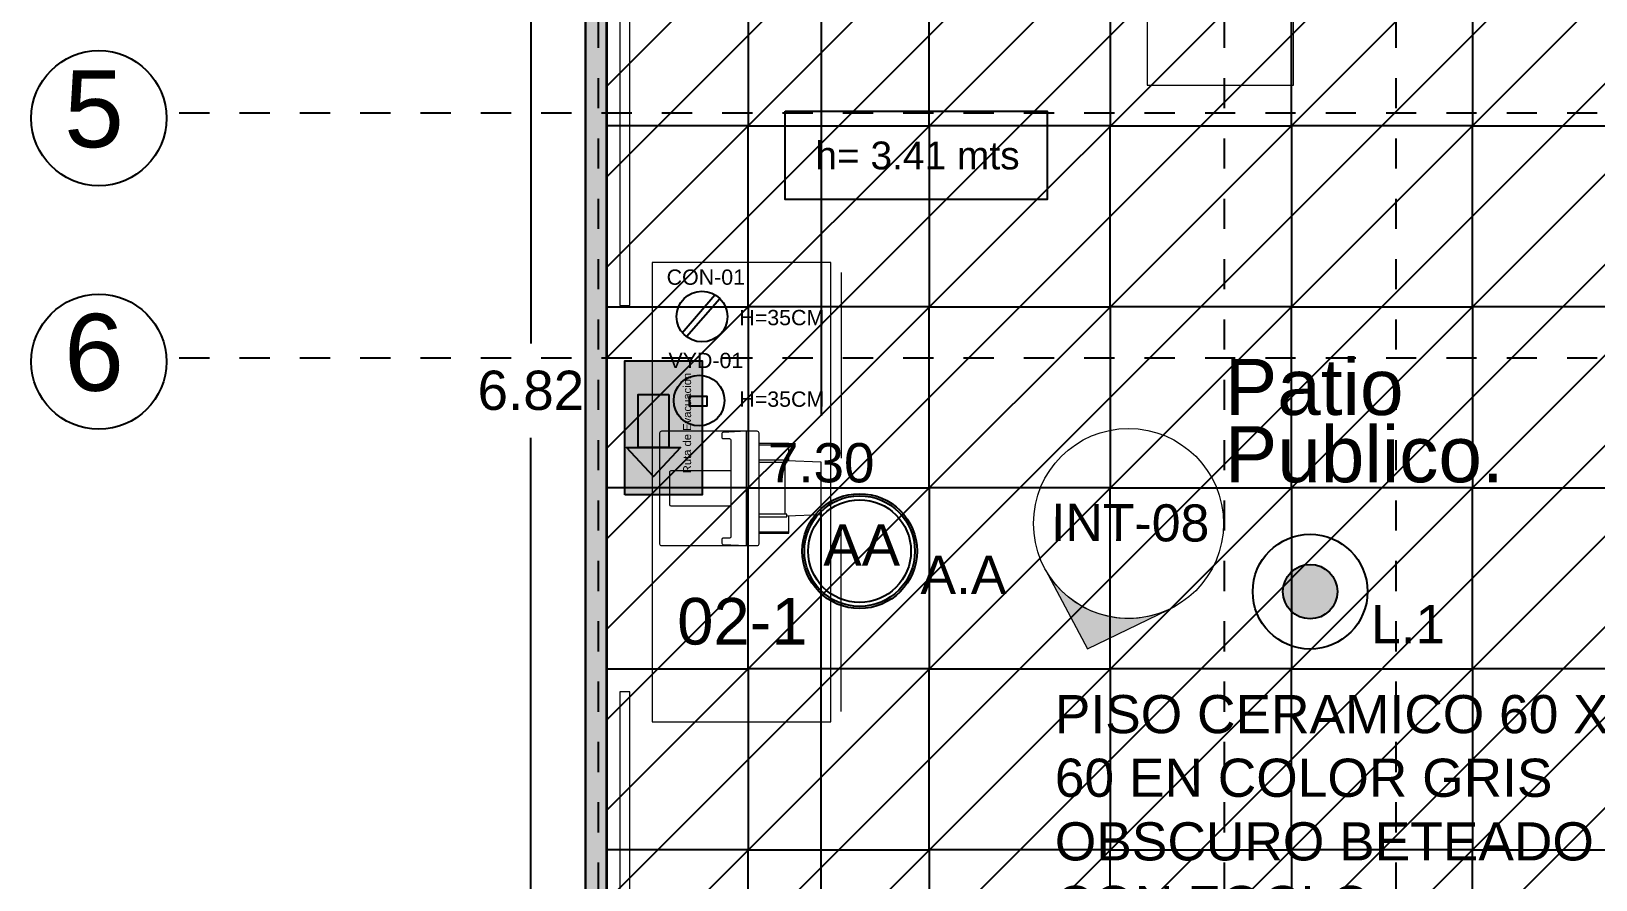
# Model space of a CAD drawing. Header units: millimetres. Extents: x 1966.2 to 2014.6, y 1502.1 to 1522.8.
# Drawn here: x 1993.6 to 1998.78, y 1513.47 to 1516.29 of the extents above; entities that cross this region are included whole.
import ezdxf

# ---------------------------------------------------------------- set-up
doc = ezdxf.new("R2010")
doc.units = ezdxf.units.MM
doc.linetypes.add('ACAD_ISO03W100', pattern=[30, 12, -18])
for name, color, linetype, lineweight in [('CONTACTOS', 40, 'Continuous', 18), ('EMERGENCIAS', 102, 'Continuous', 18), ('INFORMACION', 252, 'Continuous', 18), ('LAM-Imagenes', 251, 'Continuous', 18), ('LUMINARIAS', 3, 'Continuous', 18), ('MUEBLES', 252, 'Continuous', 18), ('MURO TABLAROKA', 253, 'Continuous', 25)]:
    doc.layers.add(name, color=color, linetype=linetype, lineweight=lineweight)
for name, color, linetype in [('COTAS', 252, 'Continuous'), ('EJES', 254, 'ACAD_ISO03W100'), ('HVAC', 170, 'Continuous'), ('MEDIDAS', 252, 'Continuous'), ('PISO 60X60', 1, 'Continuous'), ('TIPO DE MURO', 30, 'Continuous')]:
    doc.layers.add(name, color=color, linetype=linetype)
doc.layers.add('PLAFON LISO', color=4, linetype='Continuous', plot=False)
doc.styles.get("Standard").update_dxf_attribs({"font": 'arial.ttf'})
doc.dimstyles.get("Standard").update_dxf_attribs({"dimtxt": 0.13, "dimasz": 0.1, "dimexe": 0.18, "dimexo": 0.0625, "dimgap": 0.09, "dimtad": 0, "dimtih": 1, "dimtoh": 1, "dimzin": 0, "dimdsep": 46, "dimtxsty": 'Standard', "dimcen": 0.09, "dimadec": 0, "dimazin": 0, "dimtfac": 1, "dimtofl": 0, "dimtmove": 0, "dimatfit": 3, "dimfxl": 1, "dimtolj": 1, "dimtzin": 0, "dimarcsym": 0})

# ---------------------------------------------------------------- blocks, each defined once
blk = doc.blocks.new('*D13')
at = {"layer": 'Defpoints', "color": 0, "lineweight": -3, "transparency": 16777216}
for p in [(1995.253299334642, 1518.507292569295), (1995.433915639791, 1518.507292569295), (1995.433915639791, 1511.688464830361)]:
    blk.add_point(p, dxfattribs=at)
at = {"layer": 'MEDIDAS', "color": 0, "lineweight": -2, "transparency": 16777216}
for p, q in [((1995.371415639791, 1518.507292569295), (1995.073299334642, 1518.507292569295)), ((1995.253299334642, 1518.407292569295), (1995.253299334642, 1515.252496843023)), ((1995.253299334642, 1511.788464830361), (1995.253299334642, 1514.939747866216)), ((1995.371415639791, 1511.688464830361), (1995.073299334642, 1511.688464830361))]:
    blk.add_line(p, q, dxfattribs=at)
at = {"layer": 'MEDIDAS', "color": 0, "lineweight": -3, "transparency": 16777216}
for points in [[(1995.236632667976, 1518.407292569295), (1995.269966001309, 1518.407292569295), (1995.253299334642, 1518.507292569295)], [(1995.236632667976, 1511.788464830361), (1995.269966001309, 1511.788464830361), (1995.253299334642, 1511.688464830361)]]:
    blk.add_solid(points, dxfattribs=at)
at = {"layer": 'MEDIDAS', "color": 0, "lineweight": -3, "transparency": 16777216, "insert": (1995.253299334642, 1515.09612235462), "char_height": 0.13, "attachment_point": 5}
blk.add_mtext('\\A1;6.82', dxfattribs=at)
blk = doc.blocks.new('BBVA_Guadalajara Rastro_FN$0$IMPRESORA')
for p, q in [((-0.1093234552661783, -0.2496142271862179), (-0.1093234552661783, -0.3248468385052034)), ((0.1093234552661715, -0.2496142271862179), (0.1093234552661715, -0.3248468385052039)), ((-0.0648138635923757, -0.3159177250342363), (0.0648138635923667, -0.3159177250342363))]:
    blk.add_line(p, q)
for points in [[(0.1436822554926868, -0.0046852909399791, 0.4142135623730962), (0.1389969645527074, 0), (-0.1389969645527074, 0, 0.4142135623730948), (-0.1436822554926868, -0.0046852909399791), (-0.1436822554926895, -0.2451968925255639, 0.4142135623730948), (-0.138996964552711, -0.249882183465543), (0.138996964552705, -0.2498821834655435, 0.4142135623730944), (0.1436822554926842, -0.2451968925255644)], [(0.1249410917327678, -0.1592998919592822), (0.124941091732768, -0.1757226655749752, -0.4142135623730948), (0.121817564439449, -0.1788461928682955), (-0.1218175644394554, -0.1788461928682955, -0.4142135623730953), (-0.124941091732774, -0.1757226655749747), (-0.1249410917327749, -0.1592998919592822, 0.4142135623730951), (-0.1280646190260938, -0.1561763646659635), (-0.1375874752988106, -0.1561763646659635, 0.3996556434456882), (-0.1407071054885617, -0.1591439104497954), (-0.1436822554926893, -0.2186469105323498), (0.143682255492684, -0.2186469105323498), (0.1407071054885569, -0.1591439104497954, 0.3996556434456882), (0.1375874752988049, -0.1561763646659635), (0.1280646190260877, -0.1561763646659641, 0.4142135623730951)]]:
    blk.add_lwpolyline(points, format="xyb", close=True)
blk.add_lwpolyline([(0.043729382106465, -0.1788461928682955), (0.0437293821064675, -0.0281117456398723, 0.4142135623730953), (0.0406058548131492, -0.0249882183465542), (-0.0406058548131514, -0.0249882183465537, 0.4142135623730948), (-0.0437293821064712, -0.0281117456398723), (-0.0437293821064737, -0.1788461928682955)], format="xyb")
for points in [[(-0.1124469825594981, -0.249882183465543), (-0.1124469825594986, -0.3248468385052039), (-0.0694229130676496, -0.3248468385052039)], [(-0.0718411277463473, -0.2498821834655424), (-0.0718411277463468, -0.3201410446326593), (-0.0648138635923763, -0.3201410446326593), (-0.0648138635923763, -0.249882183465543)], [(0.0718411277463373, -0.249882183465543), (0.0718411277463373, -0.3201410446326593), (0.064813863592366, -0.3201410446326593), (0.0648138635923664, -0.2498821834655435)], [(0.0694229130676392, -0.3248468385052039), (0.1124469825594906, -0.3248468385052039), (0.112446982559491, -0.249882183465543)], [(-0.0692389477031213, -0.3201410446326593), (-0.06559407315971, -0.4060585481315064), (0.0655940731596999, -0.4060585481315044), (0.0692389477031127, -0.3201410446326593)]]:
    blk.add_lwpolyline(points)
blk = doc.blocks.new('PISO')
at = {"layer": 'PISO 60X60', "lineweight": -3}
blk.add_line((1978.129027238857, 1520.263454699706), (1978.129027238857, 1511.208464830361), dxfattribs=at)
for points in [[(1978.129027238857, 1516.57346482463), (1978.597732108295, 1516.57346482463), (1978.597732108295, 1515.97346482463), (1978.129027238857, 1515.97346482463)], [(1978.129027238857, 1515.37346482463), (1978.597732108295, 1515.37346482463), (1978.597732108295, 1515.97346482463), (1978.129027238857, 1515.97346482463)], [(1978.129027238857, 1515.37346482463), (1978.597732108295, 1515.37346482463), (1978.597732108295, 1514.77346482463), (1978.129027238857, 1514.77346482463)], [(1978.129027238857, 1514.17346482463), (1978.597732108295, 1514.17346482463), (1978.597732108295, 1514.77346482463), (1978.129027238857, 1514.77346482463)], [(1978.129027238857, 1514.17346482463), (1978.597732108295, 1514.17346482463), (1978.597732108295, 1513.57346482463), (1978.129027238857, 1513.57346482463)], [(1978.129027238857, 1512.97346482463), (1978.597732108295, 1512.97346482463), (1978.597732108295, 1513.57346482463), (1978.129027238857, 1513.57346482463)]]:
    blk.add_lwpolyline(points, dxfattribs=at)
for points in [[(1978.597732108295, 1515.97346482463), (1979.197732108295, 1515.97346482463), (1979.197732108295, 1516.57346482463), (1978.597732108295, 1516.57346482463)], [(1979.797732108295, 1515.97346482463), (1979.197732108295, 1515.97346482463), (1979.197732108295, 1516.57346482463), (1979.797732108295, 1516.57346482463)], [(1979.797732108295, 1515.97346482463), (1980.397732108295, 1515.97346482463), (1980.397732108295, 1516.57346482463), (1979.797732108295, 1516.57346482463)], [(1980.997732108294, 1515.97346482463), (1980.397732108295, 1515.97346482463), (1980.397732108295, 1516.57346482463), (1980.997732108294, 1516.57346482463)], [(1980.997732108294, 1515.97346482463), (1981.597732108294, 1515.97346482463), (1981.597732108294, 1516.57346482463), (1980.997732108294, 1516.57346482463)], [(1978.597732108295, 1515.97346482463), (1979.197732108295, 1515.97346482463), (1979.197732108295, 1515.37346482463), (1978.597732108295, 1515.37346482463)], [(1979.797732108295, 1515.97346482463), (1979.197732108295, 1515.97346482463), (1979.197732108295, 1515.37346482463), (1979.797732108295, 1515.37346482463)], [(1979.797732108295, 1515.97346482463), (1980.397732108295, 1515.97346482463), (1980.397732108295, 1515.37346482463), (1979.797732108295, 1515.37346482463)], [(1980.997732108294, 1515.97346482463), (1980.397732108295, 1515.97346482463), (1980.397732108295, 1515.37346482463), (1980.997732108294, 1515.37346482463)], [(1980.997732108294, 1515.97346482463), (1981.597732108294, 1515.97346482463), (1981.597732108294, 1515.37346482463), (1980.997732108294, 1515.37346482463)], [(1978.597732108295, 1514.77346482463), (1979.197732108295, 1514.77346482463), (1979.197732108295, 1515.37346482463), (1978.597732108295, 1515.37346482463)], [(1979.797732108295, 1514.77346482463), (1979.197732108295, 1514.77346482463), (1979.197732108295, 1515.37346482463), (1979.797732108295, 1515.37346482463)], [(1980.997732108294, 1514.77346482463), (1980.397732108295, 1514.77346482463), (1980.397732108295, 1515.37346482463), (1980.997732108294, 1515.37346482463)], [(1980.997732108294, 1514.77346482463), (1981.597732108294, 1514.77346482463), (1981.597732108294, 1515.37346482463), (1980.997732108294, 1515.37346482463)], [(1978.597732108295, 1514.77346482463), (1979.197732108295, 1514.77346482463), (1979.197732108295, 1514.17346482463), (1978.597732108295, 1514.17346482463)], [(1979.797732108295, 1514.77346482463), (1979.197732108295, 1514.77346482463), (1979.197732108295, 1514.17346482463), (1979.797732108295, 1514.17346482463)], [(1979.797732108295, 1514.77346482463), (1980.397732108295, 1514.77346482463), (1980.397732108295, 1514.17346482463), (1979.797732108295, 1514.17346482463)], [(1980.997732108294, 1514.77346482463), (1980.397732108295, 1514.77346482463), (1980.397732108295, 1514.17346482463), (1980.997732108294, 1514.17346482463)], [(1980.997732108294, 1514.77346482463), (1981.597732108294, 1514.77346482463), (1981.597732108294, 1514.17346482463), (1980.997732108294, 1514.17346482463)], [(1978.597732108295, 1513.57346482463), (1979.197732108295, 1513.57346482463), (1979.197732108295, 1514.17346482463), (1978.597732108295, 1514.17346482463)], [(1979.797732108295, 1513.57346482463), (1979.197732108295, 1513.57346482463), (1979.197732108295, 1514.17346482463), (1979.797732108295, 1514.17346482463)], [(1979.797732108295, 1513.57346482463), (1980.397732108295, 1513.57346482463), (1980.397732108295, 1514.17346482463), (1979.797732108295, 1514.17346482463)], [(1980.997732108294, 1513.57346482463), (1980.397732108295, 1513.57346482463), (1980.397732108295, 1514.17346482463), (1980.997732108294, 1514.17346482463)], [(1980.997732108294, 1513.57346482463), (1981.597732108294, 1513.57346482463), (1981.597732108294, 1514.17346482463), (1980.997732108294, 1514.17346482463)], [(1978.597732108295, 1513.57346482463), (1979.197732108295, 1513.57346482463), (1979.197732108295, 1512.97346482463), (1978.597732108295, 1512.97346482463)], [(1979.797732108295, 1513.57346482463), (1979.197732108295, 1513.57346482463), (1979.197732108295, 1512.97346482463), (1979.797732108295, 1512.97346482463)], [(1979.797732108295, 1513.57346482463), (1980.397732108295, 1513.57346482463), (1980.397732108295, 1512.97346482463), (1979.797732108295, 1512.97346482463)], [(1980.997732108294, 1513.57346482463), (1980.397732108295, 1513.57346482463), (1980.397732108295, 1512.97346482463), (1980.997732108294, 1512.97346482463)], [(1980.997732108294, 1513.57346482463), (1981.597732108294, 1513.57346482463), (1981.597732108294, 1512.97346482463), (1980.997732108294, 1512.97346482463)]]:
    blk.add_lwpolyline(points, close=True, dxfattribs=at)
blk = doc.blocks.new('*D91')
at = {"layer": 'COTAS', "color": 0, "lineweight": -2, "transparency": 16777216}
for p, q in [((1995.566415639791, 1518.503464830362), (1996.395440508244, 1518.503464830362)), ((1996.215440508244, 1518.403464830362), (1996.215440508244, 1515.012383657101)), ((1996.215440508244, 1511.308464830361), (1996.215440508244, 1514.699546003622)), ((1995.566415639791, 1511.208464830361), (1996.395440508244, 1511.208464830361))]:
    blk.add_line(p, q, dxfattribs=at)
at = {"layer": 'COTAS', "color": 0, "lineweight": -3, "transparency": 16777216}
for points in [[(1996.198773841577, 1518.403464830362), (1996.23210717491, 1518.403464830362), (1996.215440508244, 1518.503464830362)], [(1996.198773841577, 1511.308464830361), (1996.23210717491, 1511.308464830361), (1996.215440508244, 1511.208464830361)]]:
    blk.add_solid(points, dxfattribs=at)
at = {"layer": 'Defpoints', "color": 0, "lineweight": -3, "transparency": 16777216}
for p in [(1995.503915639791, 1518.503464830362), (1995.503915639791, 1511.208464830361), (1996.215440508244, 1511.208464830361)]:
    blk.add_point(p, dxfattribs=at)
at = {"layer": 'COTAS', "color": 0, "lineweight": -3, "transparency": 16777216, "insert": (1996.215440508244, 1514.855964830362), "char_height": 0.13, "attachment_point": 5}
blk.add_mtext('\\A1;7.30', dxfattribs=at)
blk = doc.blocks.new('INT')
at = {"layer": 'LAM-Imagenes'}
h = blk.add_hatch(color=256, dxfattribs=at)
h.dxf.hatch_style = 1
edge = h.paths.add_edge_path()
edge.add_line((0.3330316516205585, 0.3699499796452983), (-0.009994534535735511, 0.6907506906402432))
edge.add_line((-0.009994534535735511, 0.6907506906402432), (-0.3435956763532886, 0.3601597973290609))
edge.add_arc((-8.286513836219811e-14, 8.892886427247504e-14), 0.4977680869849563, 48.00622784282649, 133.6516921502329, ccw=False)
blk.add_lwpolyline([(0.3330316516205585, 0.3699499796452983), (-0.009994534535735511, 0.6907506906402432), (-0.3435956763532886, 0.3601597973290609, -0.3921245748608314), (0.3330316516205585, 0.3699499796452983, 42.03721698194761)], format="xyb", dxfattribs=at)
blk.add_circle((0, 0), 0.4977680869850283, dxfattribs=at)

msp = doc.modelspace()

# ---------------------------------------------------------------- hatches: boundary and pattern name
at = {"layer": 'EMERGENCIAS', "lineweight": -3}
h = msp.add_hatch(color=94, dxfattribs=at)
h.dxf.hatch_style = 1
h.paths.add_polyline_path([(1995.564460534296, 1514.751058058118), (1995.564460534296, 1515.195064207714), (1995.820807604287, 1515.195064207714), (1995.820807604287, 1514.751058058118)])
h = msp.add_hatch(color=7, dxfattribs=at)
h.dxf.hatch_style = 1
h.paths.add_polyline_path([(1995.710495469623, 1515.083516076583), (1995.710495469623, 1514.907159050801), (1995.608675693314, 1514.907159050801), (1995.608675693314, 1515.083516076583)])
edge = h.paths.add_edge_path()
edge.add_line((1995.710495469623, 1514.907159050801), (1995.748743104706, 1514.907159050801))
edge.add_line((1995.748743104706, 1514.907159050801), (1995.659585581468, 1514.811322600253))
edge.add_line((1995.659585581468, 1514.811322600253), (1995.570428058231, 1514.907159050801))
h = msp.add_hatch(color=7, dxfattribs=at)
h.dxf.hatch_style = 1
h.paths.add_polyline_path([(1995.589551875773, 1514.907159050801), (1995.608675693314, 1514.907159050801), (1995.748743104706, 1514.907159050801), (1995.659585581468, 1514.811322600253), (1995.570428058232, 1514.907159050801)])
at = {"layer": 'LUMINARIAS', "lineweight": -3}
h = msp.add_hatch(color=256, dxfattribs=at)
h.dxf.hatch_style = 1
edge = h.paths.add_edge_path()
edge.add_arc((1997.836081481687, 1514.429666741418), 0.09024522743683352, 0, 360)
at = {"layer": 'MURO TABLAROKA'}
h = msp.add_hatch(color=256, dxfattribs=at)
h.dxf.hatch_style = 1
h.paths.add_polyline_path([(1995.433915639791, 1511.138464830361), (1995.433915639791, 1521.443464830361), (1995.503915639791, 1521.443464830361), (1995.503915639791, 1511.208464830361), (1995.883915639791, 1511.208464830361), (1995.883915639791, 1511.138464830361)])
at = {"layer": 'PLAFON LISO', "lineweight": -3}
h = msp.add_hatch(dxfattribs=at)
h.set_pattern_fill('JIS_WOOD', color=256, scale=0.3)
h.set_pattern_definition([(45, (0, 0), (-0.1499999997482953, 0.1499999997482953), [])])
h.paths.add_polyline_path([(1999.582271191714, 1511.208464830361), (1995.503915639791, 1511.208464830361), (1995.503915639791, 1518.503464830362), (1995.543915639791, 1518.503464830362), (1995.543915639791, 1518.583711971854), (1995.503915639791, 1518.583724645777), (1995.503915639791, 1520.263454699706), (1997.533915639792, 1520.263454699706), (1997.533915639791, 1518.583464830362), (1996.323915639791, 1518.583464830362), (1996.323915639791, 1518.503464830362), (1996.363915639791, 1518.503464830362), (1996.363915639791, 1518.513464830362), (1997.533915639791, 1518.513464830362), (1997.533915639791, 1518.363464830362), (1998.133915639791, 1518.363464830362), (1998.133915639791, 1518.933464830362), (1997.583915639791, 1518.933464830362), (1997.583915639791, 1520.333464830362), (1995.503915639791, 1520.333454699705), (1995.503915639791, 1521.373464830361), (1997.513924743464, 1521.373464830361), (1997.513924743464, 1521.254413738804), (1997.58391408739, 1521.254413738804), (1997.583915639791, 1521.373464830361), (2001.372620509224, 1521.373464830361), (2001.373915639791, 1518.533464830362), (2001.273915639791, 1518.533464830362), (2001.273915639791, 1518.473464830362), (2001.303915639791, 1518.473464830362), (2001.303915639791, 1518.463464830362), (2000.463915639791, 1518.463464830362), (2000.463915639791, 1518.473464830362), (2000.493915639791, 1518.473464830362), (2000.493915639791, 1518.533464830362), (1999.583915639791, 1518.533464830362), (1999.583915639791, 1519.053464830362), (1999.513915639791, 1519.053464830362), (1999.513915639791, 1518.933464830362), (1998.983915639791, 1518.933464830362), (1998.983915639791, 1518.363464830362), (1999.583892973381, 1518.363464830362)])
at = {"layer": 'TIPO DE MURO', "lineweight": -3, "true_color": 0x139b48}
h = msp.add_hatch(color=114, dxfattribs=at)
h.dxf.hatch_style = 1
h.paths.add_polyline_path([(1995.433915639791, 1511.138464830361), (1995.433915639791, 1521.443464830361), (1995.503915639791, 1521.443464830361), (1995.503915639791, 1511.208464830361), (1995.883915639791, 1511.208464830361), (1995.883915639791, 1511.138464830361)])
h.paths.add_polyline_path([(2001.443915639791, 1521.443464830361), (1995.503915639791, 1521.443464830361), (1995.503915639791, 1521.373464830361), (2001.443915639791, 1521.373464830361)])
h.paths.add_polyline_path([(1995.503915639791, 1520.263454699706), (1997.503915639791, 1520.263454699706), (1997.533915639792, 1520.263454699706), (1997.533915639791, 1518.583464830362), (1997.603915639791, 1518.583464830362), (1997.603915639791, 1518.433464830362), (1998.063915639791, 1518.433464830362), (1998.063915639792, 1518.663464830362), (1998.133915639791, 1518.663464830362), (1998.133915639791, 1518.933464830362), (1997.583915639791, 1518.933464830362), (1997.583915639791, 1520.333464830362), (1997.513915639792, 1520.333464830362), (1995.513915639792, 1520.333464830362), (1995.503915639791, 1520.333454699705)])
h.paths.add_polyline_path([(1999.513915639791, 1519.053464830362), (1999.513915639791, 1518.933464830362), (1998.983915639791, 1518.933464830362), (1998.983915639791, 1518.663464830362), (1999.053915639791, 1518.663464830362), (1999.053915639791, 1518.433464830362), (1999.513915639791, 1518.433464830362), (1999.513915639791, 1518.533464830362), (1999.583915639791, 1518.533464830362), (1999.583915639791, 1519.053464830362)])
h.paths.add_polyline_path([(2000.463915639791, 1518.463464830362), (2000.463915639791, 1518.473464830362), (2000.493915639791, 1518.473464830362), (2000.493915639791, 1518.483464830362), (2000.493915639791, 1518.523464830362), (2000.463915639791, 1518.523464830362), (2000.463915639791, 1518.533464830362), (1999.583915639791, 1518.533464830362), (1999.513915639791, 1518.533464830362), (1999.513915639791, 1518.463464830362), (1999.513915639791, 1518.433464830362), (1999.053915639791, 1518.433464830362), (1999.053915639791, 1518.593464830362), (1999.053915639791, 1518.663464830362), (1998.983915639791, 1518.663464830362), (1998.983915639791, 1518.593464830362), (1998.983915639791, 1518.363464830362), (1999.583915639791, 1518.363464830362), (1999.583915639791, 1518.463464830362)])
h.paths.add_polyline_path([(2001.373915639791, 1519.063464830361), (2001.372620509224, 1521.373464830361), (2001.443915639791, 1521.373464830361), (2001.443915639791, 1519.063464830361)])
h.paths.add_polyline_path([(1999.643915639791, 1511.138464830361), (1999.643915639791, 1511.208464830361), (2001.373915639791, 1511.208464830361), (2001.373915639791, 1512.088464830361), (2001.443915639791, 1512.088464830361), (2001.443915639791, 1511.138464830361)])
h.paths.add_polyline_path([(1998.063915639792, 1518.663464830362), (1998.063915639791, 1518.593464830362), (1998.063915639791, 1518.433464830362), (1997.603915639791, 1518.433464830362), (1997.603915639791, 1518.513464830362), (1997.603915639791, 1518.583464830362), (1997.533915639791, 1518.583464830362), (1996.363915639791, 1518.583464830362), (1996.323915639791, 1518.583464830362), (1996.323915639791, 1518.513464830362), (1996.323915639791, 1518.503464830362), (1996.363915639791, 1518.503464830362), (1996.363915639791, 1518.513464830362), (1997.533915639791, 1518.513464830362), (1997.533915639791, 1518.363464830362), (1998.133915639791, 1518.363464830362), (1998.133915639791, 1518.593464830362), (1998.133915639791, 1518.663464830362)])
h.paths.add_polyline_path([(1997.583915639791, 1521.323464830361), (1997.513915639792, 1521.323464830361), (1997.513924743464, 1521.373464830361), (1997.583915639791, 1521.373464830361)])

# ---------------------------------------------------------------- linework, layer by layer
at = {"layer": 'CONTACTOS', "lineweight": -3}
for p, q in [((1995.754640029055, 1515.287781809761), (1995.863517538697, 1515.413487570805)), ((1995.768754225664, 1515.275038150348), (1995.879278724318, 1515.401703918466))]:
    msp.add_line(p, q, dxfattribs=at)
at = {"layer": 'CONTACTOS', "color": 6, "lineweight": -3}
msp.add_lwpolyline([(1995.779088074732, 1515.077642813725), (1995.836580883899, 1515.077642813725), (1995.836580883899, 1515.044449324876), (1995.779088074732, 1515.044449324876)], close=True, dxfattribs=at)
at = {"layer": 'CONTACTOS', "lineweight": -3}
msp.add_circle((1995.820482159747, 1515.341288000442), 0.08405249432331706, dxfattribs=at)
at = {"layer": 'CONTACTOS', "color": 6, "lineweight": -3}
msp.add_circle((1995.810951784712, 1515.063078246566), 0.08405249432331706, dxfattribs=at)
at = {"layer": 'EJES', "lineweight": -3, "ltscale": 0.005}
for p, q in [((1995.475845971382, 1522.331785535989), (1995.475845971381, 1509.529939103548)), ((1997.551003592166, 1522.331785535989), (1997.551003592166, 1509.529939103548)), ((1998.119830467409, 1522.331785535989), (1998.119830467409, 1509.529939103548)), ((1994.087714214337, 1516.016595059413), (2003.521642351792, 1516.016595059413)), ((1994.087714214337, 1515.205062953579), (2003.521642351792, 1515.205062953579))]:
    msp.add_line(p, q, dxfattribs=at)
at = {"layer": 'EJES', "lineweight": -3}
for centre in [(1993.821325485186, 1515.998954602813), (1993.821325485186, 1515.191796481944)]:
    msp.add_circle(centre, 0.2238974791180226, dxfattribs=at)
at = {"layer": 'EMERGENCIAS', "color": 92, "lineweight": -3}
msp.add_lwpolyline([(1995.564460534296, 1514.751058058118), (1995.564460534296, 1515.195064207714), (1995.820807604287, 1515.195064207714), (1995.820807604287, 1514.751058058118)], close=True, dxfattribs=at)
at = {"layer": 'EMERGENCIAS', "color": 7, "lineweight": -3}
for points in [[(1995.710495469623, 1515.083516076583), (1995.710495469623, 1514.907159050801), (1995.608675693314, 1514.907159050801), (1995.608675693314, 1515.083516076583)], [(1995.589551875773, 1514.907159050801), (1995.608675693314, 1514.907159050801), (1995.748743104706, 1514.907159050801), (1995.659585581468, 1514.811322600253), (1995.570428058232, 1514.907159050801)]]:
    msp.add_lwpolyline(points, close=True, dxfattribs=at)
at = {"layer": 'HVAC', "lineweight": -3}
for radius in [0.1902452274367426, 0.1832452274366807, 0.1702452274367608]:
    msp.add_circle((1996.34295664872, 1514.563984982229), radius, dxfattribs=at)
at = {"layer": 'LUMINARIAS', "lineweight": -3}
for radius in [0.1902452274367426, 0.09024522743683352]:
    msp.add_circle((1997.836081481687, 1514.429666741418), radius, dxfattribs=at)
at = {"layer": 'MUEBLES'}
for p, q in [((1996.282077876076, 1515.487536896321), (1996.282077876076, 1514.872575444081)), ((1996.282077876076, 1514.031989218418), (1996.282077876076, 1514.646950670658))]:
    msp.add_line(p, q, dxfattribs=at)
for points in [[(1995.548280699449, 1515.377567272965), (1995.581705773484, 1515.377567272965), (1995.581705773484, 1517.777567272965), (1995.548280699449, 1517.777567272965)], [(1995.655421520431, 1515.520815462272), (1995.655421520431, 1513.998710652467), (1996.247351168688, 1513.998710652467), (1996.247351168688, 1515.520815462272)], [(1995.548280699449, 1511.698062990991), (1995.581705773484, 1511.698062990991), (1995.581705773484, 1514.098062990991), (1995.548280699449, 1514.098062990991)]]:
    msp.add_lwpolyline(points, close=True, dxfattribs=at)
msp.add_lwpolyline([(1997.295750854734, 1517.287233853774), (1997.295750854734, 1516.108481202663), (1997.781119593426, 1516.108481202663), (1997.781119593426, 1517.772602592466), (1995.700967856173, 1517.772602592466), (1995.700967856173, 1517.287233853774), (1997.295750854734, 1517.287233853774), (1997.295750854734, 1517.772602592466)], dxfattribs=at)
at = {"layer": 'MURO TABLAROKA'}
msp.add_lwpolyline([(1995.433915639791, 1511.138464830361), (1995.433915639791, 1521.443464830361), (1995.503915639791, 1521.443464830361), (1995.503915639791, 1511.208464830361), (1995.883915639791, 1511.208464830361), (1995.883915639791, 1511.138464830361)], close=True, dxfattribs=at)
at = {"layer": 'MURO TABLAROKA', "color": 7}
msp.add_lwpolyline([(1995.433915639791, 1521.443464830361), (1995.433915639791, 1511.138464830361), (1995.883915639791, 1511.138464830361), (1995.883915639791, 1511.208464830361), (1995.503915639791, 1511.208464830361), (1995.503915639791, 1518.503464830362)], dxfattribs=at)
at = {"layer": 'PLAFON LISO', "lineweight": -3}
msp.add_lwpolyline([(1999.583915639791, 1518.363464830362), (1999.582271191714, 1511.208464830361), (1995.503915639791, 1511.208464830361), (1995.503915639791, 1518.503464830362)], dxfattribs=at)
at = {"layer": 'PLAFON LISO', "color": 130, "lineweight": -3}
msp.add_lwpolyline([(1996.09569056362, 1516.021817092646), (1996.965080554683, 1516.021817092646), (1996.965080554683, 1515.729080548728), (1996.09569056362, 1515.729080548728)], close=True, dxfattribs=at)

# ---------------------------------------------------------------- block references
at = {"layer": 'LAM-Imagenes', "lineweight": -3, "xscale": 0.6326087440761999, "yscale": 0.6326087440761999, "zscale": 0.6326087440761999, "rotation": 161.0888023293393}
msp.add_blockref('INT', (1997.234254837293, 1514.655580693189), dxfattribs=at)
at = {"layer": 'MUEBLES', "xscale": 1.318952119543485, "yscale": 1.318952119543485, "zscale": 1.318952119543485, "rotation": 90}
msp.add_blockref('BBVA_Guadalajara Rastro_FN$0$IMPRESORA', (1995.679931249943, 1514.771917242278), dxfattribs=at)
at = {"layer": 'PISO 60X60', "lineweight": -3}
msp.add_blockref('PISO', (17.37618353149696, 0), dxfattribs=at)

# ---------------------------------------------------------------- texts
at = {"layer": 'CONTACTOS', "color": 7}
for s, p in [('CON-01', (1995.703358988703, 1515.4466841874)), ('H=35CM', (1995.944354687906, 1515.312750344395)), ('VYD-01', (1995.709408159586, 1515.170544683345)), ('H=35CM', (1995.944354687906, 1515.04237439894))]:
    msp.add_text(s, height=0.05069495863470844, dxfattribs=at).set_placement(p)
at = {"layer": 'EJES', "color": 31}
for s, p in [('5', (1993.70623999054, 1515.902514021315)), ('6', (1993.70623999054, 1515.095355900447))]:
    msp.add_text(s, height=0.2550590469158666, dxfattribs=at).set_placement(p)
at = {"layer": 'EMERGENCIAS', "color": 7, "true_color": 0xffffff}
msp.add_text('Ruta de Evacuacion', height=0.02663934871271904, rotation=90, dxfattribs=at).set_placement((1995.784396544023, 1514.821843943038))
at = {"layer": 'HVAC', "color": 7}
msp.add_text('AA', height=0.136583932612513, dxfattribs=at).set_placement((1996.222623632253, 1514.515650980116))
at = {"layer": 'HVAC', "color": 10}
msp.add_text('A.A', height=0.1264804111055381, dxfattribs=at).set_placement((1996.544755535759, 1514.422237523471))
at = {"layer": 'INFORMACION', "color": 7}
for s, p in [('Patio', (1997.553876433476, 1515.015102517051)), ('Publico.', (1997.553876433476, 1514.792100051372))]:
    msp.add_text(s, height=0.1859290044323342, dxfattribs=at).set_placement(p)
at = {"layer": 'LAM-Imagenes', "color": 5, "insert": (1996.951468054068, 1514.721256863568), "char_height": 0.1229586672611316, "attachment_point": 1, "rotation": 359.71189287628926}
msp.add_mtext_dynamic_manual_height_columns('\\pi0.026187;INT-08', width=0.5537699068574906, gutter_width=12.5, heights=[0], dxfattribs=at)
at = {"layer": 'LUMINARIAS', "color": 10}
msp.add_text('L.1', height=0.1264804111055381, dxfattribs=at).set_placement((1998.037880368725, 1514.258812875344))
at = {"layer": 'MUEBLES'}
msp.add_text('02-1', height=0.154453478627656, dxfattribs=at).set_placement((1995.738367091551, 1514.254391254806))
at = {"layer": 'PISO 60X60', "color": 7, "insert": (1996.989940112117, 1514.086994626726), "char_height": 0.1264804111055381, "attachment_point": 1}
msp.add_mtext_dynamic_manual_height_columns('PISO CERAMICO 60 X 60 EN COLOR GRIS OBSCURO BETEADO CON ZOCLO CERAMICO.', width=1.882024178065194, gutter_width=12.5, heights=[0], dxfattribs=at)
at = {"layer": 'PLAFON LISO', "color": 130}
msp.add_text('h= 3.41 mts', height=0.09228108045072558, dxfattribs=at).set_placement((1996.196158074281, 1515.829146511852))

# ---------------------------------------------------------------- dimensions: what is measured, and where the dimension line sits
at = {"layer": 'COTAS', "lineweight": -3}
dim = msp.add_linear_dim(base=(1996.215440508244, 1511.208464830361), p1=(1995.503915639791, 1518.503464830362), p2=(1995.503915639791, 1511.208464830361), angle=90, dimstyle='Standard', dxfattribs=at)
dim.commit()
dim.dimension.update_dxf_attribs({"geometry": '*D91', "text_midpoint": (1996.215440508244, 1514.855964830362)})
at = {"layer": 'MEDIDAS', "lineweight": -3}
dim = msp.add_linear_dim(base=(1995.253299334642, 1518.507292569295), p1=(1995.433915639791, 1511.688464830361), p2=(1995.433915639791, 1518.507292569295), angle=90, dimstyle='Standard', dxfattribs=at)
dim.commit()
dim.dimension.update_dxf_attribs({"geometry": '*D13', "text_midpoint": (1995.253299334642, 1515.09612235462), "dimtype": 160})

doc.saveas('drawing.dxf')
